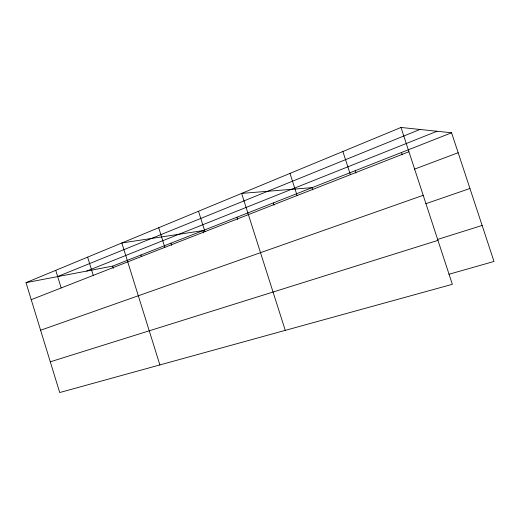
<?xml version="1.0" encoding="UTF-8"?>
<svg xmlns="http://www.w3.org/2000/svg" width="520" height="520" viewBox="0 0 520 520"><rect width="100%" height="100%" fill="white"/><g stroke="black" fill="none" stroke-linecap="round" stroke-linejoin="round"><path stroke-width="0.78" d="M400.998 127.459L452.335 284.31L59.716 392.541L26 282.639L400.998 127.459L451.581 132.782L494 261.456L448.935 274.267M57.369 276.659L419.965 129.454M86.71 271.07L437.015 131.248M26 282.639L112.671 266.123L451.581 132.782M31.226 299.683L408.947 151.736M414.531 169.13L458.159 152.724M40.599 330.233L423.202 195.299M425.848 203.703L469.944 188.481M437.548 239.453L482.131 225.453M50.284 361.81L437.95 240.377M401.486 152.49L402.24 154.791M355.147 170.722L355.894 173.036M342.888 151.502L350.396 174.668M312.865 189.872L312.143 187.642L241.638 193.408L285.259 330.369M289.991 173.394L297.108 195.546M273.273 202.936L273.995 205.186M236.951 217.224L237.672 219.499M198.51 211.25L204.958 231.641M203.658 232.921L202.924 230.614L121.843 242.977L159.887 364.929M170.989 243.178L171.697 245.414M158.704 227.721L164.859 247.344M140.959 254.989L141.44 256.51M112.671 266.123L113.36 268.339M87.614 257.14L93.269 275.386M55.744 270.329L61.178 287.95"/></g></svg>
